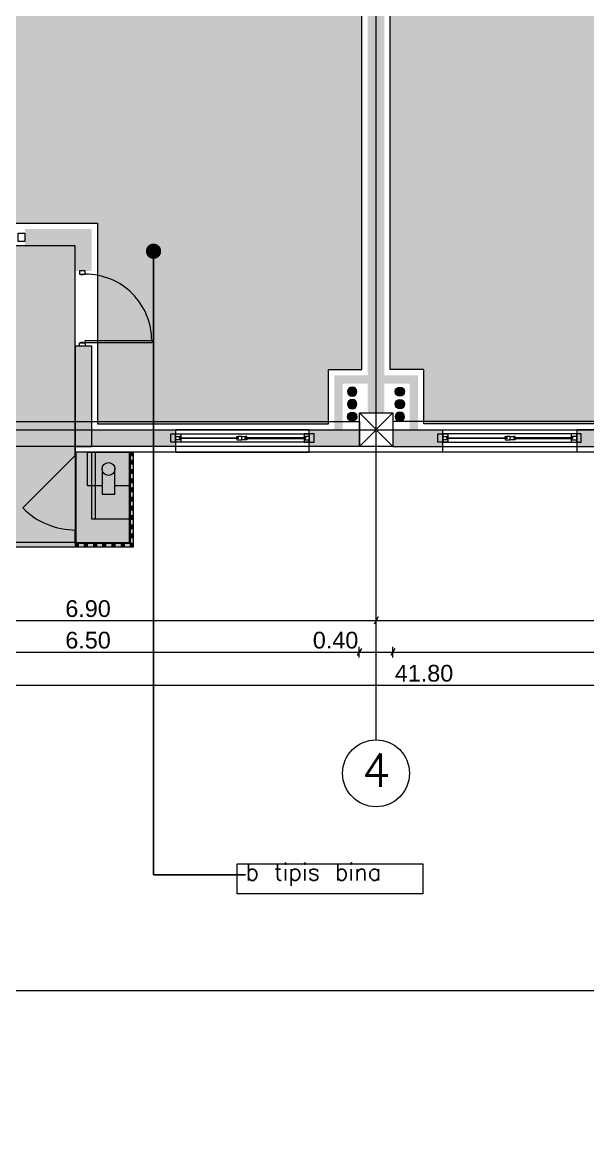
# Model space of a CAD drawing. Header units: millimetres. Extents: x 476244520 to 476657119, y 4620824743 to 4621446928.
# Drawn here: x 476406821 to 476413588, y 4621100136 to 4621113350 of the extents above; entities that cross this region are included whole.
import ezdxf

# ---------------------------------------------------------------- set-up
doc = ezdxf.new("R2010")
doc.units = ezdxf.units.MM
doc.header["$MEASUREMENT"] = 0
for name, color, linetype, lineweight in [('0_Pen_No__42_Pen_No__250_Pen_No__5', 5, 'Continuous', 0), ('2D Drafting - General_Pen_No__1_Pen_No__7', 7, 'Continuous', 0), ('2D Drafting - General_Pen_No__250_Pen_No__7_Pen_No__250', 7, 'Continuous', 0), ('2D Drafting - General_Pen_No__250_Pen_No__7_Pen_No__7', 7, 'Continuous', 0), ('2D Drafting - General_Pen_No__7_Pen_No__7_Pen_No__7', 7, 'Continuous', 0), ('Annotation - Text_Pen_No__7_Pen_No__5', 5, 'Continuous', 0), ('Doors_Pen_No__7_Pen_No__7_Pen_No__7', 7, 'Continuous', 0), ('G-Anno-Nplt_Pen_No__151', 151, 'Continuous', 0), ('G-Anno-Nplt_Pen_No__255', 255, 'Continuous', 0), ('G-Anno-Nplt_Pen_No__4', 7, 'Continuous', 0), ('gegmebi_Pen_No__1_Pen_No__7', 7, 'Continuous', 0), ('kar-panjara_Pen_No__7_Pen_No__7_Pen_No__7', 7, 'Continuous', 0), ('New_2D Drafting - General_Pen_No__250_Pen_No__7_Pen_No__255', 255, 'Continuous', 0), ('New_2D Drafting - General_Pen_No__2_Pen_No__250', 7, 'Continuous', 0), ('New_2D Drafting - General_Pen_No__30_Pen_No__9_Pen_No__9_Pen_No__255', 255, 'Continuous', 0), ('New_2D Drafting - General_Pen_No__30_Pen_No__9_Pen_No__9_Pen_No__7', 7, 'Continuous', 0), ('New_reg_nak_Pen_No__250', 7, 'Continuous', 0), ('New_reg_nak_Pen_No__7', 7, 'Continuous', 0), ('New_Structural - Bearing_Pen_No__1', 1, 'Continuous', 0), ('New_Structural - Bearing_Pen_No__250', 7, 'Continuous', 0), ('shaxtebi da milebi_Pen_No__1_Pen_No__1_Pen_No__1', 1, 'Continuous', 0), ('shaxtebi da milebi_Pen_No__5_Pen_No__5_Pen_No__5', 5, 'Continuous', 0), ('zoma_Pen_No__142', 142, 'Continuous', 0), ('zoma_Pen_No__5_Pen_No__5', 5, 'Continuous', 0)]:
    doc.layers.add(name, color=color, linetype=linetype, lineweight=lineweight)
doc.layers.add('shaxtebi da milebi_Pen_No__5_Pen_No__5_Pen_No__252', color=7, linetype='Continuous', lineweight=0, true_color=0x666666)
doc.layers.add('zoma', color=7, linetype='Continuous')
doc.styles.add('GENERATED_STYLE_2', font='arial.ttf')
doc.linetypes.add('Break', pattern='A,0,[1,A-4 бѓЎбѓђбѓ®бѓљбѓ\x98 - nikas1.Shx,S=15.679026,R=0,X=0,Y=0],-1975.557214,0', length=1975.557214)
doc.dimstyles.new('GENERATED_STYLE__1', dxfattribs={"dimtxt": 200, "dimasz": 64.421331, "dimexe": 0.18, "dimexo": 3, "dimgap": 0.09, "dimtad": 1, "dimtih": 1, "dimtoh": 1, "dimlfac": 0.001, "dimzin": 0, "dimdsep": 46, "dimtxsty": 'GENERATED_STYLE_2', "dimblk": 'ARROWHEAD_2', "dimblk1": 'ARROWHEAD_2', "dimblk2": 'ARROWHEAD_2', "dimcen": 0.09, "dimclrd": 142, "dimclre": 142, "dimclrt": 142, "dimadec": 0, "dimazin": 0, "dimtfac": 1, "dimtdec": 4, "dimtmove": 0, "dimatfit": 3, "dimfxl": 1, "dimtolj": 1, "dimtzin": 0, "dimarcsym": 0})
doc.dimstyles.new('GENERATED_STYLE__18', dxfattribs={"dimtxt": 0.18, "dimasz": 364.8, "dimexe": 0.18, "dimexo": 0.0625, "dimgap": 0.09, "dimtad": 0, "dimtih": 1, "dimtoh": 1, "dimdec": 4, "dimzin": 0, "dimdsep": 46, "dimcen": 0.09, "dimadec": 0, "dimazin": 0, "dimtfac": 1, "dimtdec": 4, "dimtmove": 0, "dimatfit": 3, "dimldrblk": 'ARROWHEAD_11', "dimfxl": 1, "dimtolj": 1, "dimtzin": 0, "dimarcsym": 0})
doc.dimstyles.new('GENERATED_STYLE__2', dxfattribs={"dimtxt": 200, "dimasz": 64.421331, "dimexe": 0.18, "dimexo": 3, "dimgap": 0.09, "dimtad": 1, "dimtih": 1, "dimtoh": 1, "dimlfac": 0.001, "dimzin": 0, "dimdsep": 46, "dimtxsty": 'GENERATED_STYLE_2', "dimblk": 'ARROWHEAD_2', "dimblk1": 'ARROWHEAD_2', "dimblk2": 'ARROWHEAD_2', "dimcen": 0.09, "dimclrd": 142, "dimclre": 142, "dimclrt": 142, "dimadec": 0, "dimazin": 0, "dimtfac": 1, "dimtdec": 4, "dimtmove": 2, "dimatfit": 3, "dimfxl": 1, "dimtolj": 1, "dimtzin": 0, "dimarcsym": 0})

# ---------------------------------------------------------------- blocks, each defined once
blk = doc.blocks.new('*D298', base_point=(476844527, 4621385791))
at = {"layer": 'zoma_Pen_No__142', "color": 142, "linetype": 'Continuous', "lineweight": 0, "transparency": 16777216}
for p, q in [((476404379, 4621086634), (476404330, 4621086550)), ((476404354, 4621086528), (476404354, 4621086655)), ((476404354, 4621086592), (476410854, 4621086592)), ((476410879, 4621086634), (476410830, 4621086550)), ((476410854, 4621086528), (476410854, 4621086655))]:
    blk.add_line(p, q, dxfattribs=at)
at = {"layer": 'zoma_Pen_No__142', "color": 142, "lineweight": 0, "transparency": 16777216, "char_height": 200, "attachment_point": 7, "style": 'GENERATED_STYLE_2'}
for s, insert in [('\\A1;{\\pql;\\fArial CYR|b0|i0|c204|p34;6.50}', (476407338, 4621086632)), ('\\A1;{\\pql;\\fArial CYR|b0|i0|c204|p34;0.40}', (476410298, 4621086632))]:
    blk.add_mtext(s, dxfattribs=dict(at, insert=insert))
blk = doc.blocks.new('ARROWHEAD_2')
at = {"color": 0, "linetype": 'Continuous', "lineweight": 0}
for p, q in [((0, 0), (-1, 0)), ((-0.38, -0.66), (0.38, 0.66))]:
    blk.add_line(p, q, dxfattribs=at)
blk = doc.blocks.new('*D299', base_point=(476844527, 4621385791))
at = {"layer": 'zoma_Pen_No__142', "color": 142, "linetype": 'Continuous', "lineweight": 0, "transparency": 16777216}
for p, q in [((476410879, 4621086634), (476410830, 4621086550)), ((476410854, 4621086528), (476410854, 4621086655)), ((476410854, 4621086592), (476411254, 4621086592)), ((476411279, 4621086634), (476411230, 4621086550)), ((476411254, 4621086528), (476411254, 4621086655))]:
    blk.add_line(p, q, dxfattribs=at)
blk = doc.blocks.new('*D300', base_point=(476844527, 4621385791))
at = {"layer": 'zoma_Pen_No__142', "color": 142, "linetype": 'Continuous', "lineweight": 0, "transparency": 16777216}
for p, q in [((476411279, 4621086634), (476411230, 4621086550)), ((476411254, 4621086528), (476411254, 4621086655)), ((476411254, 4621086592), (476417754, 4621086592)), ((476417779, 4621086634), (476417730, 4621086550)), ((476417754, 4621086528), (476417754, 4621086655))]:
    blk.add_line(p, q, dxfattribs=at)
at = {"layer": 'zoma_Pen_No__142', "color": 142, "lineweight": 0, "transparency": 16777216, "char_height": 200, "attachment_point": 7, "style": 'GENERATED_STYLE_2'}
for s, insert in [('\\A1;{\\pql;\\fArial CYR|b0|i0|c204|p34;6.50}', (476414238, 4621086632)), ('\\A1;{\\pql;\\fArial CYR|b0|i0|c204|p34;0.40}', (476417198, 4621086632))]:
    blk.add_mtext(s, dxfattribs=dict(at, insert=insert))
blk = doc.blocks.new('*D416', base_point=(476844527, 4621385791))
at = {"layer": 'zoma_Pen_No__142', "color": 142, "linetype": 'Continuous', "lineweight": 0, "transparency": 16777216}
for p, q in [((476404179, 4621106235), (476404130, 4621106150)), ((476404154, 4621106129), (476404154, 4621106256)), ((476411079, 4621106235), (476411030, 4621106150)), ((476411054, 4621106129), (476411054, 4621106256)), ((476404154, 4621106192), (476411054, 4621106192))]:
    blk.add_line(p, q, dxfattribs=at)
at = {"layer": 'zoma_Pen_No__142', "color": 142, "lineweight": 0, "transparency": 16777216, "insert": (476407338, 4621106232), "char_height": 200, "attachment_point": 7, "style": 'GENERATED_STYLE_2'}
blk.add_mtext('\\A1;{\\pql;\\fArial CYR|b0|i0|c204|p34;6.90}', dxfattribs=at)
blk = doc.blocks.new('*D417', base_point=(476844527, 4621385791))
at = {"layer": 'zoma_Pen_No__142', "color": 142, "linetype": 'Continuous', "lineweight": 0, "transparency": 16777216}
for p, q in [((476411079, 4621106235), (476411030, 4621106150)), ((476411054, 4621106129), (476411054, 4621106256)), ((476417979, 4621106235), (476417930, 4621106150)), ((476417954, 4621106129), (476417954, 4621106256)), ((476411054, 4621106192), (476417954, 4621106192))]:
    blk.add_line(p, q, dxfattribs=at)
at = {"layer": 'zoma_Pen_No__142', "color": 142, "lineweight": 0, "transparency": 16777216, "insert": (476414238, 4621106232), "char_height": 200, "attachment_point": 7, "style": 'GENERATED_STYLE_2'}
blk.add_mtext('\\A1;{\\pql;\\fArial CYR|b0|i0|c204|p34;6.90}', dxfattribs=at)
blk = doc.blocks.new('*D467', base_point=(476844527, 4621385791))
at = {"layer": 'zoma_Pen_No__142', "color": 142, "linetype": 'Continuous', "lineweight": 0, "transparency": 16777216}
for p, q in [((476404379, 4621105858), (476404330, 4621105773)), ((476404354, 4621105752), (476404354, 4621105879)), ((476410879, 4621105858), (476410830, 4621105773)), ((476410854, 4621105752), (476410854, 4621105879)), ((476404354, 4621105815), (476410854, 4621105815))]:
    blk.add_line(p, q, dxfattribs=at)
at = {"layer": 'zoma_Pen_No__142', "color": 142, "lineweight": 0, "transparency": 16777216, "char_height": 200, "attachment_point": 7, "style": 'GENERATED_STYLE_2'}
for s, insert in [('\\A1;{\\pql;\\fArial CYR|b0|i0|c204|p34;6.50}', (476407338, 4621105855)), ('\\A1;{\\pql;\\fArial CYR|b0|i0|c204|p34;0.40}', (476410298, 4621105855))]:
    blk.add_mtext(s, dxfattribs=dict(at, insert=insert))
blk = doc.blocks.new('*D468', base_point=(476844527, 4621385791))
at = {"layer": 'zoma_Pen_No__142', "color": 142, "linetype": 'Continuous', "lineweight": 0, "transparency": 16777216}
for p, q in [((476410879, 4621105858), (476410830, 4621105773)), ((476410854, 4621105752), (476410854, 4621105879)), ((476411279, 4621105858), (476411230, 4621105773)), ((476411254, 4621105752), (476411254, 4621105879)), ((476410854, 4621105815), (476411254, 4621105815))]:
    blk.add_line(p, q, dxfattribs=at)
blk = doc.blocks.new('*D469', base_point=(476844527, 4621385791))
at = {"layer": 'zoma_Pen_No__142', "color": 142, "linetype": 'Continuous', "lineweight": 0, "transparency": 16777216}
for p, q in [((476411279, 4621105858), (476411230, 4621105773)), ((476411254, 4621105752), (476411254, 4621105879)), ((476417779, 4621105858), (476417730, 4621105773)), ((476417754, 4621105752), (476417754, 4621105879)), ((476411254, 4621105815), (476417754, 4621105815))]:
    blk.add_line(p, q, dxfattribs=at)
at = {"layer": 'zoma_Pen_No__142', "color": 142, "lineweight": 0, "transparency": 16777216, "char_height": 200, "attachment_point": 7, "style": 'GENERATED_STYLE_2'}
for s, insert in [('\\A1;{\\pql;\\fArial CYR|b0|i0|c204|p34;6.50}', (476414238, 4621105855)), ('\\A1;{\\pql;\\fArial CYR|b0|i0|c204|p34;0.40}', (476417198, 4621105855))]:
    blk.add_mtext(s, dxfattribs=dict(at, insert=insert))
blk = doc.blocks.new('*D475', base_point=(476844527, 4621385791))
at = {"layer": 'zoma_Pen_No__142', "color": 142, "linetype": 'Continuous', "lineweight": 0, "transparency": 16777216}
for p, q in [((476390179, 4621105462), (476390130, 4621105377)), ((476390154, 4621105356), (476390154, 4621105483)), ((476431930, 4621105377), (476431979, 4621105462)), ((476431954, 4621105356), (476431954, 4621105483)), ((476390113, 4621105419), (476390154, 4621105419)), ((476390154, 4621105419), (476431954, 4621105419)), ((476431954, 4621105419), (476431996, 4621105419))]:
    blk.add_line(p, q, dxfattribs=at)
at = {"layer": 'zoma_Pen_No__142', "color": 142, "lineweight": 0, "transparency": 16777216, "insert": (476411278, 4621105459), "char_height": 200, "attachment_point": 7, "style": 'GENERATED_STYLE_2'}
blk.add_mtext('\\A1;{\\pql;\\fArial CYR|b0|i0|c204|p34;41.80}', dxfattribs=at)
blk = doc.blocks.new('ARROWHEAD_11')
at = {"color": 0, "linetype": 'Continuous', "lineweight": 0}
blk.add_line((0, 0), (-1, 0), dxfattribs=at)
at = {"color": 0, "linetype": 'Continuous', "lineweight": 0, "const_width": 0.25, "flags": 128}
blk.add_lwpolyline([(-0.125, 0, 1), (0.125, 0, 1)], format="xyb", close=True, dxfattribs=at)

msp = doc.modelspace()

# ---------------------------------------------------------------- hatches: boundary and pattern name
at = {"layer": '2D Drafting - General_Pen_No__250_Pen_No__7_Pen_No__7', "linetype": 'Continuous', "lineweight": 0}
for points in [[(476410954.207, 4621115174.633), (476410954.207, 4621108674.633), (476411154.207, 4621108674.633), (476411154.207, 4621115174.633)], [(476407454.207, 4621110674.633), (476407454.207, 4621110874.633), (476406853.888, 4621110874.633), (476406853.888, 4621110674.633)], [(476407654.207, 4621110874.633), (476407454.207, 4621110874.633), (476407454.207, 4621110374.63), (476407654.207, 4621110374.63)], [(476407454.207, 4621109474.63), (476407454.207, 4621108274.574), (476407654.207, 4621108274.574), (476407654.207, 4621109474.63)], [(476410554.207, 4621109124.763), (476410554.207, 4621108474.633), (476410654.207, 4621108474.633), (476410654.207, 4621109024.575), (476410954.207, 4621109024.575), (476410954.207, 4621109124.763)], [(476411554.207, 4621109124.763), (476411554.207, 4621108474.633), (476411454.207, 4621108474.633), (476411454.207, 4621109024.575), (476411154.207, 4621109024.575), (476411154.207, 4621109124.763)], [(476408654.422, 4621108474.574), (476408654.422, 4621108274.574), (476407654.207, 4621108274.574), (476407654.207, 4621108474.574)], [(476410254.424, 4621108474.633), (476410254.424, 4621108274.633), (476410854.207, 4621108274.633), (476410854.207, 4621108474.633)], [(476411853.99, 4621108474.633), (476411853.99, 4621108274.633), (476411254.207, 4621108274.633), (476411254.207, 4621108474.633)], [(476413453.992, 4621108474.633), (476413453.992, 4621108274.574), (476414454.207, 4621108274.574), (476414454.207, 4621108474.633)], [(476407454.211, 4621108204.633), (476407464.211, 4621108204.633), (476407464.211, 4621108174.633), (476407454.211, 4621108174.633)], [(476408104.211, 4621107124.662), (476408104.211, 4621108204.639), (476408114.211, 4621108204.639), (476408114.211, 4621107124.662)], [(476407454.211, 4621107274.634), (476407464.211, 4621107274.634), (476407464.211, 4621107124.684), (476407454.211, 4621107124.684)], [(476407454.305, 4621107124.662), (476408114.211, 4621107124.662), (476408114.211, 4621107114.662), (476407454.305, 4621107114.662)]]:
    msp.add_hatch(color=7, dxfattribs=at).paths.add_polyline_path(points)
at = {"layer": 'G-Anno-Nplt_Pen_No__151', "linetype": 'Continuous', "lineweight": 0, "true_color": 0x1f2f3f}
for points in [[(476404224.207, 4621125504.633), (476404224.207, 4621119144.633), (476404424.207, 4621119144.633), (476404424.207, 4621118844.633), (476404724.207, 4621118844.633), (476404724.207, 4621117983.615), (476404324.207, 4621117983.615), (476404324.207, 4621115644.633), (476404424.207, 4621115644.633), (476404424.207, 4621115104.633), (476404324.207, 4621115104.633), (476404324.207, 4621110944.575), (476407724.207, 4621110944.575), (476407724.207, 4621108544.574), (476410484.207, 4621108544.574), (476410484.207, 4621109194.763), (476410884.207, 4621109194.763), (476410884.207, 4621115104.633), (476410784.207, 4621115104.633), (476410784.207, 4621115644.633), (476410884.207, 4621115644.633), (476410884.207, 4621116931.925), (476410954.207, 4621116931.925), (476410954.207, 4621118674.633), (476410854.207, 4621118674.633), (476410854.207, 4621118924.633), (476410554.207, 4621118924.633), (476410554.207, 4621119945.651), (476410954.207, 4621119945.651), (476410954.207, 4621120547.903), (476410884.207, 4621120547.903), (476410884.207, 4621124604.636), (476407384.207, 4621124604.636), (476407384.207, 4621125704.633), (476404424.207, 4621125704.633), (476404424.207, 4621125504.633)], [(476417884.207, 4621125504.633), (476417884.207, 4621119144.633), (476417684.207, 4621119144.633), (476417684.207, 4621118844.633), (476417384.207, 4621118844.633), (476417384.207, 4621117983.615), (476417784.207, 4621117983.615), (476417784.207, 4621115644.633), (476417684.207, 4621115644.633), (476417684.207, 4621115104.633), (476417784.207, 4621115104.633), (476417784.207, 4621110944.575), (476414384.207, 4621110944.575), (476414384.207, 4621108544.574), (476411624.207, 4621108544.574), (476411624.207, 4621109194.763), (476411224.207, 4621109194.763), (476411224.207, 4621115104.633), (476411324.207, 4621115104.633), (476411324.207, 4621115644.633), (476411224.207, 4621115644.633), (476411224.207, 4621116931.925), (476411154.207, 4621116931.925), (476411154.207, 4621118674.633), (476411254.207, 4621118674.633), (476411254.207, 4621118924.633), (476411554.207, 4621118924.633), (476411554.207, 4621119945.651), (476411154.207, 4621119945.651), (476411154.207, 4621120547.903), (476411224.207, 4621120547.903), (476411224.207, 4621124604.636), (476414724.207, 4621124604.636), (476414724.207, 4621125704.633), (476417684.207, 4621125704.633), (476417684.207, 4621125504.633)]]:
    msp.add_hatch(color=169, dxfattribs=at).paths.add_polyline_path(points)
at = {"layer": 'G-Anno-Nplt_Pen_No__255', "linetype": 'Continuous', "lineweight": 0, "true_color": 0x3f3f3f}
msp.add_hatch(color=250, dxfattribs=at).paths.add_polyline_path([(476404254.207, 4621110674.633), (476404254.207, 4621108674.633), (476404354.207, 4621108674.633), (476404354.207, 4621108204.633), (476404304.207, 4621108204.633), (476404304.207, 4621107074.646), (476408154.204, 4621107074.669), (476408154.204, 4621108204.633), (476407454.207, 4621108204.633), (476407454.207, 4621110674.633)])
at = {"layer": 'New_2D Drafting - General_Pen_No__250_Pen_No__7_Pen_No__255', "linetype": 'Continuous', "lineweight": 0}
for points in [[(476408104.209, 4621108204.639), (476407604.209, 4621108204.634), (476407604.212, 4621107804.639), (476407777.197, 4621107804.64), (476407777.198, 4621107704.637), (476407931.224, 4621107704.639), (476407931.223, 4621107804.642), (476408104.212, 4621107804.643)], [(476408104.209, 4621108204.639), (476407654.209, 4621108204.639), (476407654.209, 4621107404.639), (476408104.209, 4621107404.639)]]:
    msp.add_hatch(color=255, dxfattribs=at).paths.add_polyline_path(points)
at = {"layer": 'New_2D Drafting - General_Pen_No__30_Pen_No__9_Pen_No__9_Pen_No__255', "linetype": 'Continuous', "lineweight": 0}
for points in [[(476408154.204, 4621108204.633), (476408114.204, 4621108204.633), (476408114.204, 4621108164.633), (476408154.204, 4621108164.633)], [(476408154.204, 4621108104.669), (476408114.204, 4621108104.669), (476408114.204, 4621108064.669), (476408154.204, 4621108064.669)], [(476408154.204, 4621107994.669), (476408114.204, 4621107994.669), (476408114.204, 4621107954.669), (476408154.204, 4621107954.669)], [(476408154.204, 4621107884.669), (476408114.204, 4621107884.669), (476408114.204, 4621107844.669), (476408154.204, 4621107844.669)], [(476408154.204, 4621107774.669), (476408114.204, 4621107774.669), (476408114.204, 4621107734.669), (476408154.204, 4621107734.669)], [(476408154.204, 4621107664.669), (476408114.204, 4621107664.669), (476408114.204, 4621107624.669), (476408154.204, 4621107624.669)], [(476408154.204, 4621107554.669), (476408114.204, 4621107554.669), (476408114.204, 4621107514.669), (476408154.204, 4621107514.669)], [(476408154.204, 4621107444.669), (476408114.204, 4621107444.669), (476408114.204, 4621107404.669), (476408154.204, 4621107404.669)], [(476408154.204, 4621107334.669), (476408114.204, 4621107334.669), (476408114.204, 4621107294.669), (476408154.204, 4621107294.669)], [(476408154.204, 4621107224.669), (476408114.204, 4621107224.669), (476408114.204, 4621107184.669), (476408154.204, 4621107184.669)], [(476407494.211, 4621107074.669), (476407494.211, 4621107114.669), (476407454.211, 4621107114.669), (476407454.211, 4621107074.669)], [(476407604.211, 4621107074.669), (476407604.211, 4621107114.669), (476407564.211, 4621107114.669), (476407564.211, 4621107074.669)], [(476407714.211, 4621107074.669), (476407714.211, 4621107114.669), (476407674.211, 4621107114.669), (476407674.211, 4621107074.669)], [(476407824.211, 4621107074.669), (476407824.211, 4621107114.669), (476407784.211, 4621107114.669), (476407784.211, 4621107074.669)], [(476407934.211, 4621107074.669), (476407934.211, 4621107114.669), (476407894.211, 4621107114.669), (476407894.211, 4621107074.669)], [(476408044.211, 4621107074.669), (476408044.211, 4621107114.669), (476408004.211, 4621107114.669), (476408004.211, 4621107074.669)], [(476408154.204, 4621107114.669), (476408114.204, 4621107114.669), (476408114.204, 4621107074.669), (476408154.204, 4621107074.669)], [(476408154.211, 4621107074.669), (476408154.211, 4621107114.669), (476408114.211, 4621107114.669), (476408114.211, 4621107074.669)]]:
    msp.add_hatch(color=255, dxfattribs=at).paths.add_polyline_path(points)
at = {"layer": 'shaxtebi da milebi_Pen_No__1_Pen_No__1_Pen_No__1', "linetype": 'Continuous', "lineweight": 0}
for points in [[(476410769.084, 4621108684.575, 1), (476410769.084, 4621108574.575, 1)], [(476411339.33, 4621108684.575, -1), (476411339.33, 4621108574.575, -1)]]:
    msp.add_hatch(color=1, dxfattribs=at).paths.add_polyline_path(points)
at = {"layer": 'shaxtebi da milebi_Pen_No__5_Pen_No__5_Pen_No__252', "linetype": 'Continuous', "lineweight": 0, "true_color": 0x666666}
for points in [[(476410769.084, 4621108984.575, 1), (476410769.084, 4621108874.575, 1)], [(476411339.33, 4621108984.575, -1), (476411339.33, 4621108874.575, -1)]]:
    msp.add_hatch(color=251, dxfattribs=at).paths.add_polyline_path(points)
at = {"layer": 'shaxtebi da milebi_Pen_No__5_Pen_No__5_Pen_No__5', "linetype": 'Continuous', "lineweight": 0}
for points in [[(476410769.084, 4621108834.575, 1), (476410769.084, 4621108724.575, 1)], [(476411339.33, 4621108834.575, -1), (476411339.33, 4621108724.575, -1)]]:
    msp.add_hatch(color=5, dxfattribs=at).paths.add_polyline_path(points)

# ---------------------------------------------------------------- linework, layer by layer
at = {"layer": '0_Pen_No__42_Pen_No__250_Pen_No__5', "color": 5, "linetype": 'Continuous', "lineweight": 0}
msp.add_circle((476411054.207, 4621104365.036), 400, dxfattribs=at)
msp.add_circle((476411054.207, 4621104365.036), 400, dxfattribs=at)
at = {"layer": '2D Drafting - General_Pen_No__1_Pen_No__7', "color": 7, "linetype": 'Continuous', "lineweight": 0}
for p, q in [((476410854.207, 4621108274.633), (476411254.207, 4621108674.633)), ((476411254.207, 4621108274.633), (476410854.207, 4621108674.633))]:
    msp.add_line(p, q, dxfattribs=at)
at = {"layer": '2D Drafting - General_Pen_No__1_Pen_No__7', "color": 7, "linetype": 'Continuous', "lineweight": 0, "flags": 128}
for points in [[(476411254.207, 4621108274.633), (476410854.207, 4621108274.633), (476410854.207, 4621108674.633), (476411254.207, 4621108674.633)], [(476410854.207, 4621108274.633), (476404354.207, 4621108274.633), (476404354.207, 4621108574.633), (476410854.207, 4621108574.633)], [(476411254.207, 4621108274.633), (476417754.207, 4621108274.633), (476417754.207, 4621108574.633), (476411254.207, 4621108574.633)]]:
    msp.add_lwpolyline(points, close=True, dxfattribs=at)
at = {"layer": '2D Drafting - General_Pen_No__250_Pen_No__7_Pen_No__250', "color": 7, "linetype": 'Continuous', "lineweight": 0, "flags": 128}
for points in [[(476407454.207, 4621109474.63), (476407454.207, 4621108274.574), (476407654.207, 4621108274.574), (476407654.207, 4621109474.63)], [(476408654.422, 4621108474.574), (476408654.422, 4621108274.574), (476407654.207, 4621108274.574), (476407654.207, 4621108474.574)], [(476413453.992, 4621108474.633), (476413453.992, 4621108274.574), (476414454.207, 4621108274.574), (476414454.207, 4621108474.633)], [(476407454.211, 4621108204.633), (476407464.211, 4621108204.633), (476407464.211, 4621108174.633), (476407454.211, 4621108174.633)], [(476408104.211, 4621107124.662), (476408104.211, 4621108204.639), (476408114.211, 4621108204.639), (476408114.211, 4621107124.662)], [(476407454.211, 4621107274.634), (476407464.211, 4621107274.634), (476407464.211, 4621107124.684), (476407454.211, 4621107124.684)], [(476407454.305, 4621107124.662), (476408114.211, 4621107124.662), (476408114.211, 4621107114.662), (476407454.305, 4621107114.662)]]:
    msp.add_lwpolyline(points, close=True, dxfattribs=at)
at = {"layer": '2D Drafting - General_Pen_No__7_Pen_No__7_Pen_No__7', "color": 7, "linetype": 'Continuous', "lineweight": 0}
msp.add_arc((476407576.631, 4621109540.808), 794.311, 359.9985151, 90.0001966, dxfattribs=at)
at = {"layer": 'Doors_Pen_No__7_Pen_No__7_Pen_No__7', "color": 7, "linetype": 'Continuous', "lineweight": 0, "flags": 128}
for points in [[(476407508.896, 4621110374.632), (476407508.895, 4621110335.12), (476407576.629, 4621110335.119), (476407576.63, 4621110374.63)], [(476407523.295, 4621110326.231), (476407523.295, 4621110335.12), (476407549.962, 4621110335.119), (476407549.962, 4621110326.23)], [(476407523.297, 4621109514.142), (476407523.298, 4621109523.031), (476407549.964, 4621109523.03), (476407549.964, 4621109514.142)], [(476407576.631, 4621109514.141), (476407576.631, 4621109540.808), (476408370.942, 4621109540.787), (476408370.942, 4621109514.12)], [(476407508.896, 4621109474.632), (476407508.897, 4621109514.143), (476407576.631, 4621109514.141), (476407576.63, 4621109474.63)]]:
    msp.add_lwpolyline(points, close=True, dxfattribs=at)
at = {"layer": 'G-Anno-Nplt_Pen_No__4', "color": 7, "linetype": 'Continuous', "lineweight": 0, "flags": 128}
for points in [[(476404324.207, 4621110944.575), (476407724.207, 4621110944.575), (476407724.207, 4621108544.574), (476410484.207, 4621108544.574), (476410484.207, 4621109194.763), (476410884.207, 4621109194.763), (476410884.207, 4621115104.633), (476410784.207, 4621115104.633), (476410784.207, 4621115644.633), (476410884.207, 4621115644.633), (476410884.207, 4621116931.925), (476410954.207, 4621116931.925), (476410954.207, 4621118674.633), (476410854.207, 4621118674.633), (476410854.207, 4621118924.633), (476410554.207, 4621118924.633), (476410554.207, 4621119945.651), (476410954.207, 4621119945.651), (476410954.207, 4621120547.903), (476410884.207, 4621120547.903), (476410884.207, 4621124604.636), (476407384.207, 4621124604.636), (476407384.207, 4621125704.633), (476404424.207, 4621125704.633)], [(476417784.207, 4621115104.633), (476417784.207, 4621110944.575), (476414384.207, 4621110944.575), (476414384.207, 4621108544.574), (476411624.207, 4621108544.574), (476411624.207, 4621109194.763), (476411224.207, 4621109194.763), (476411224.207, 4621115104.633)]]:
    msp.add_lwpolyline(points, dxfattribs=at)
msp.add_lwpolyline([(476404254.207, 4621110674.633), (476404254.207, 4621108674.633), (476404354.207, 4621108674.633), (476404354.207, 4621108204.633), (476404304.207, 4621108204.633), (476404304.207, 4621107074.646), (476408154.204, 4621107074.669), (476408154.204, 4621108204.633), (476407454.207, 4621108204.633), (476407454.207, 4621110674.633)], close=True, dxfattribs=at)
at = {"layer": 'gegmebi_Pen_No__1_Pen_No__7', "color": 7, "linetype": 'Continuous', "lineweight": 0, "flags": 128}
for points in [[(476407777.197, 4621107804.64), (476407604.212, 4621107804.639), (476407604.209, 4621108204.634), (476408104.209, 4621108204.639), (476408104.212, 4621107804.643), (476407931.223, 4621107804.642)], [(476407777.196, 4621108004.639), (476407777.198, 4621107704.637), (476407931.224, 4621107704.639), (476407931.222, 4621108004.64)]]:
    msp.add_lwpolyline(points, dxfattribs=at)
at = {"layer": 'kar-panjara_Pen_No__7_Pen_No__7_Pen_No__7', "color": 7, "linetype": 'Continuous', "lineweight": 0, "flags": 128}
for points in [[(476406853.895, 4621110724.601), (476406773.895, 4621110724.597), (476406773.89, 4621110824.597), (476406853.89, 4621110824.601)], [(476408719.852, 4621108324.208), (476408599.852, 4621108324.208), (476408599.852, 4621108424.208), (476408719.852, 4621108424.208)], [(476408654.422, 4621108424.207), (476410254.424, 4621108424.151), (476410254.424, 4621108324.207), (476408654.422, 4621108324.262)], [(476408654.422, 4621108394.092), (476408704.852, 4621108394.092), (476408704.852, 4621108379.092), (476408704.852, 4621108369.092), (476408719.852, 4621108369.092), (476408719.852, 4621108354.092), (476408654.422, 4621108354.092)], [(476408719.852, 4621108394.092), (476408704.852, 4621108394.092), (476408704.852, 4621108379.092), (476408719.852, 4621108379.092)], [(476408704.852, 4621108379.092), (476409404.852, 4621108379.092), (476409404.852, 4621108369.092), (476408704.852, 4621108369.092)], [(476409389.852, 4621108394.092), (476409404.852, 4621108394.092), (476409404.852, 4621108379.092), (476409389.852, 4621108379.092)], [(476409449.852, 4621108394.092), (476409404.852, 4621108394.092), (476409404.852, 4621108379.092), (476409404.852, 4621108369.092), (476409389.852, 4621108369.092), (476409389.852, 4621108354.092), (476409449.852, 4621108354.092)], [(476409449.852, 4621108394.092), (476409494.852, 4621108394.092), (476409494.852, 4621108379.092), (476409494.852, 4621108369.092), (476409509.852, 4621108369.092), (476409509.852, 4621108354.092), (476409449.852, 4621108354.092)], [(476410209.424, 4621108379.092), (476409485.584, 4621108379.092), (476409485.584, 4621108369.092), (476410209.424, 4621108369.092)], [(476409509.852, 4621108394.092), (476409494.852, 4621108394.092), (476409494.852, 4621108379.092), (476409509.852, 4621108379.092)], [(476410194.75, 4621108324.208), (476410314.75, 4621108324.208), (476410314.75, 4621108424.208), (476410194.75, 4621108424.208)], [(476410194.75, 4621108394.092), (476410209.424, 4621108394.092), (476410209.424, 4621108379.092), (476410194.75, 4621108379.092)], [(476410254.424, 4621108394.092), (476410209.424, 4621108394.092), (476410209.424, 4621108379.092), (476410209.424, 4621108369.092), (476410194.75, 4621108369.092), (476410194.75, 4621108354.092), (476410254.424, 4621108354.092)], [(476411913.665, 4621108324.208), (476411793.665, 4621108324.208), (476411793.665, 4621108424.208), (476411913.665, 4621108424.208)], [(476413453.992, 4621108424.207), (476411853.99, 4621108424.151), (476411853.99, 4621108324.207), (476413453.992, 4621108324.262)], [(476411853.99, 4621108394.092), (476411898.99, 4621108394.092), (476411898.99, 4621108379.092), (476411898.99, 4621108369.092), (476411913.665, 4621108369.092), (476411913.665, 4621108354.092), (476411853.99, 4621108354.092)], [(476411913.665, 4621108394.092), (476411898.99, 4621108394.092), (476411898.99, 4621108379.092), (476411913.665, 4621108379.092)], [(476411898.99, 4621108379.092), (476412622.83, 4621108379.092), (476412622.83, 4621108369.092), (476411898.99, 4621108369.092)], [(476412658.562, 4621108394.092), (476412613.562, 4621108394.092), (476412613.562, 4621108379.092), (476412613.562, 4621108369.092), (476412598.562, 4621108369.092), (476412598.562, 4621108354.092), (476412658.562, 4621108354.092)], [(476412598.562, 4621108394.092), (476412613.562, 4621108394.092), (476412613.562, 4621108379.092), (476412598.562, 4621108379.092)], [(476412658.562, 4621108394.092), (476412703.562, 4621108394.092), (476412703.562, 4621108379.092), (476412703.562, 4621108369.092), (476412718.562, 4621108369.092), (476412718.562, 4621108354.092), (476412658.562, 4621108354.092)], [(476412718.562, 4621108394.092), (476412703.562, 4621108394.092), (476412703.562, 4621108379.092), (476412718.562, 4621108379.092)], [(476413403.562, 4621108379.092), (476412703.562, 4621108379.092), (476412703.562, 4621108369.092), (476413403.562, 4621108369.092)], [(476413388.562, 4621108324.208), (476413508.562, 4621108324.208), (476413508.562, 4621108424.208), (476413388.562, 4621108424.208)], [(476413453.992, 4621108394.092), (476413403.562, 4621108394.092), (476413403.562, 4621108379.092), (476413403.562, 4621108369.092), (476413388.562, 4621108369.092), (476413388.562, 4621108354.092), (476413453.992, 4621108354.092)], [(476413388.562, 4621108394.092), (476413403.562, 4621108394.092), (476413403.562, 4621108379.092), (476413388.562, 4621108379.092)]]:
    msp.add_lwpolyline(points, close=True, dxfattribs=at)
at = {"layer": 'New_2D Drafting - General_Pen_No__2_Pen_No__250', "color": 7, "linetype": 'Continuous', "lineweight": 0, "flags": 128}
msp.add_lwpolyline([(476409392.791, 4621103282.552), (476411612.796, 4621103282.552), (476411612.796, 4621102923.176), (476409392.791, 4621102923.176)], close=True, dxfattribs=at)
at = {"layer": 'New_2D Drafting - General_Pen_No__30_Pen_No__9_Pen_No__9_Pen_No__7', "color": 7, "linetype": 'Continuous', "lineweight": 0, "flags": 128}
for points in [[(476408154.204, 4621108204.633), (476408114.204, 4621108204.633), (476408114.204, 4621108164.633), (476408154.204, 4621108164.633)], [(476408154.204, 4621108104.669), (476408114.204, 4621108104.669), (476408114.204, 4621108064.669), (476408154.204, 4621108064.669)], [(476408154.204, 4621107994.669), (476408114.204, 4621107994.669), (476408114.204, 4621107954.669), (476408154.204, 4621107954.669)], [(476408154.204, 4621107884.669), (476408114.204, 4621107884.669), (476408114.204, 4621107844.669), (476408154.204, 4621107844.669)], [(476408154.204, 4621107774.669), (476408114.204, 4621107774.669), (476408114.204, 4621107734.669), (476408154.204, 4621107734.669)], [(476408154.204, 4621107664.669), (476408114.204, 4621107664.669), (476408114.204, 4621107624.669), (476408154.204, 4621107624.669)], [(476408154.204, 4621107554.669), (476408114.204, 4621107554.669), (476408114.204, 4621107514.669), (476408154.204, 4621107514.669)], [(476408154.204, 4621107444.669), (476408114.204, 4621107444.669), (476408114.204, 4621107404.669), (476408154.204, 4621107404.669)], [(476408154.204, 4621107334.669), (476408114.204, 4621107334.669), (476408114.204, 4621107294.669), (476408154.204, 4621107294.669)], [(476408154.204, 4621107224.669), (476408114.204, 4621107224.669), (476408114.204, 4621107184.669), (476408154.204, 4621107184.669)], [(476407494.211, 4621107074.669), (476407494.211, 4621107114.669), (476407454.211, 4621107114.669), (476407454.211, 4621107074.669)], [(476407604.211, 4621107074.669), (476407604.211, 4621107114.669), (476407564.211, 4621107114.669), (476407564.211, 4621107074.669)], [(476407714.211, 4621107074.669), (476407714.211, 4621107114.669), (476407674.211, 4621107114.669), (476407674.211, 4621107074.669)], [(476407824.211, 4621107074.669), (476407824.211, 4621107114.669), (476407784.211, 4621107114.669), (476407784.211, 4621107074.669)], [(476407934.211, 4621107074.669), (476407934.211, 4621107114.669), (476407894.211, 4621107114.669), (476407894.211, 4621107074.669)], [(476408044.211, 4621107074.669), (476408044.211, 4621107114.669), (476408004.211, 4621107114.669), (476408004.211, 4621107074.669)], [(476408154.204, 4621107114.669), (476408114.204, 4621107114.669), (476408114.204, 4621107074.669), (476408154.204, 4621107074.669)], [(476408154.211, 4621107074.669), (476408154.211, 4621107114.669), (476408114.211, 4621107114.669), (476408114.211, 4621107074.669)]]:
    msp.add_lwpolyline(points, close=True, dxfattribs=at)
at = {"layer": 'New_reg_nak_Pen_No__250', "color": 7, "linetype": 'Continuous', "lineweight": 0}
for p, q in [((476407699.686, 4621107404.639), (476407699.687, 4621108204.639)), ((476407464.211, 4621108174.633), (476407464.211, 4621107274.634))]:
    msp.add_line(p, q, dxfattribs=at)
at = {"layer": 'New_reg_nak_Pen_No__250', "color": 7, "linetype": 'Continuous', "lineweight": 0, "flags": 128}
msp.add_lwpolyline([(476407454.207, 4621108274.633), (476407454.207, 4621107124.684), (476404354.207, 4621107124.684), (476404354.207, 4621108204.633), (476404304.207, 4621108204.633), (476404304.207, 4621107074.646), (476407454.207, 4621107074.676)], dxfattribs=at)
msp.add_lwpolyline([(476408104.209, 4621108204.639), (476408104.209, 4621107404.639), (476407654.209, 4621107404.639), (476407654.209, 4621108204.639)], close=True, dxfattribs=at)
at = {"layer": 'New_reg_nak_Pen_No__250', "color": 7, "linetype": 'Continuous', "lineweight": 0}
msp.add_circle((476407854.209, 4621108004.639), 77.013, dxfattribs=at)
at = {"layer": 'New_reg_nak_Pen_No__7', "color": 7, "linetype": 'Continuous', "lineweight": 0, "flags": 128}
for points in [[(476408654.422, 4621108474.633), (476408654.422, 4621108204.633), (476410254.424, 4621108204.633), (476410254.424, 4621108474.633)], [(476413453.992, 4621108474.633), (476413453.992, 4621108204.633), (476411853.99, 4621108204.633), (476411853.99, 4621108474.633)]]:
    msp.add_lwpolyline(points, close=True, dxfattribs=at)
msp.add_lwpolyline([(476414654.207, 4621108274.633), (476414654.207, 4621108204.633), (476407454.207, 4621108204.633), (476407454.207, 4621108274.633)], dxfattribs=at)
at = {"layer": 'New_Structural - Bearing_Pen_No__1', "color": 1, "linetype": 'Break', "lineweight": 0}
msp.add_line((476374220.452, 4621101768.019), (476442354.006, 4621101768.019), dxfattribs=at)
at = {"layer": 'New_Structural - Bearing_Pen_No__250', "color": 7, "linetype": 'Continuous', "lineweight": 0}
msp.add_line((476407464.222, 4621108174.634), (476406827.823, 4621107538.234), dxfattribs=at)
msp.add_arc((476407464.211, 4621108174.622), 899.988, 225, 270, dxfattribs=at)
at = {"layer": 'shaxtebi da milebi_Pen_No__1_Pen_No__1_Pen_No__1', "color": 1, "linetype": 'Continuous', "lineweight": 0, "flags": 128}
for points in [[(476410769.084, 4621108684.575, -1), (476410769.084, 4621108574.575, -1)], [(476411339.33, 4621108684.575, 1), (476411339.33, 4621108574.575, 1)]]:
    msp.add_lwpolyline(points, format="xyb", close=True, dxfattribs=at)
at = {"layer": 'shaxtebi da milebi_Pen_No__5_Pen_No__5_Pen_No__252', "color": 251, "linetype": 'Continuous', "lineweight": 0, "true_color": 0x666666, "flags": 128}
for points in [[(476410769.084, 4621108984.575, 1), (476410769.084, 4621108874.575, 1)], [(476411339.33, 4621108984.575, -1), (476411339.33, 4621108874.575, -1)]]:
    msp.add_lwpolyline(points, format="xyb", close=True, dxfattribs=at)
at = {"layer": 'shaxtebi da milebi_Pen_No__5_Pen_No__5_Pen_No__5', "color": 5, "linetype": 'Continuous', "lineweight": 0, "flags": 128}
for points in [[(476410769.084, 4621108834.575, 1), (476410769.084, 4621108724.575, 1)], [(476411339.33, 4621108834.575, -1), (476411339.33, 4621108724.575, -1)]]:
    msp.add_lwpolyline(points, format="xyb", close=True, dxfattribs=at)
at = {"layer": 'zoma_Pen_No__5_Pen_No__5', "color": 5, "linetype": 'Continuous', "lineweight": 0}
for p, q in [((476411054.207, 4621104765.036), (476411054.207, 4621129475.842)), ((476386273.656, 4621108474.633), (476436160.037, 4621108474.633)), ((476386273.656, 4621108474.633), (476436160.037, 4621108474.633))]:
    msp.add_line(p, q, dxfattribs=at)

# ---------------------------------------------------------------- texts
at = {"layer": 'Annotation - Text_Pen_No__7_Pen_No__5', "color": 5, "linetype": 'Continuous', "lineweight": 0, "insert": (476411056.365, 4621104603.608), "char_height": 400, "attachment_point": 2}
msp.add_mtext('\\A1;{\\pqc;\\Ftxt.shx;4}', dxfattribs=at)
at = {"layer": 'New_2D Drafting - General_Pen_No__2_Pen_No__250', "color": 7, "linetype": 'Continuous', "lineweight": 0, "insert": (476409492.791, 4621103151.289), "char_height": 200, "attachment_point": 4}
msp.add_mtext('\\A1;{\\pql;\\Ftxt.shx;b tipis bina}', dxfattribs=at)

# ---------------------------------------------------------------- dimensions: what is measured, and where the dimension line sits
at = {"layer": 'zoma', "color": 142, "linetype": 'Continuous', "lineweight": 0}
for base, p1, p2, dimstyle, picture, middle in [((476410854.207, 4621086591.914), (476404354.207, 4621119698.106), (476410854.207, 4621119698.106), 'GENERATED_STYLE__1', '*D298', (476407597.914, 4621086731.914)), ((476411254.207, 4621086591.914), (476410854.207, 4621119698.106), (476411254.207, 4621119698.106), 'GENERATED_STYLE__1', '*D299', (476410557.359, 4621086731.914)), ((476417754.207, 4621086591.914), (476411254.207, 4621119698.106), (476417754.207, 4621119698.106), 'GENERATED_STYLE__1', '*D300', (476414497.914, 4621086731.914)), ((476411054.207, 4621106192.462), (476404154.207, 4621107831.158), (476411054.207, 4621107831.158), 'GENERATED_STYLE__1', '*D416', (476407597.914, 4621106332.462)), ((476417954.207, 4621106192.462), (476411054.207, 4621107831.158), (476417954.207, 4621107831.158), 'GENERATED_STYLE__1', '*D417', (476414497.914, 4621106332.462)), ((476431954.207, 4621105419.283), (476390154.207, 4621107277.872), (476431954.207, 4621107277.872), 'GENERATED_STYLE__2', '*D475', (476411613.52, 4621105559.283)), ((476410854.207, 4621105815.265), (476404354.207, 4621107317.932), (476410854.207, 4621107317.932), 'GENERATED_STYLE__1', '*D467', (476407597.914, 4621105955.265)), ((476411254.207, 4621105815.265), (476410854.207, 4621107317.932), (476411254.207, 4621107317.932), 'GENERATED_STYLE__1', '*D468', (476410557.359, 4621105955.265)), ((476417754.207, 4621105815.265), (476411254.207, 4621107317.932), (476417754.207, 4621107317.932), 'GENERATED_STYLE__1', '*D469', (476414497.914, 4621105955.265))]:
    dim = msp.add_linear_dim(base=base, p1=p1, p2=p2, dimstyle=dimstyle, dxfattribs=at)
    dim.commit()
    dim.dimension.update_dxf_attribs({"geometry": picture, "text_midpoint": middle, "dimtype": 160})

# ---------------------------------------------------------------- leaders
at = {"layer": 'New_2D Drafting - General_Pen_No__2_Pen_No__250', "color": 7, "linetype": 'Continuous', "lineweight": 0, "annotation_type": 0, "has_hookline": 1, "hookline_direction": 0, "text_width": 1933.333}
msp.add_leader([(476408392.791, 4621110609.424), (476408392.791, 4621103151.289), (476409492.701, 4621103151.289)], dimstyle='GENERATED_STYLE__18', dxfattribs=at)

doc.saveas('drawing.dxf')
